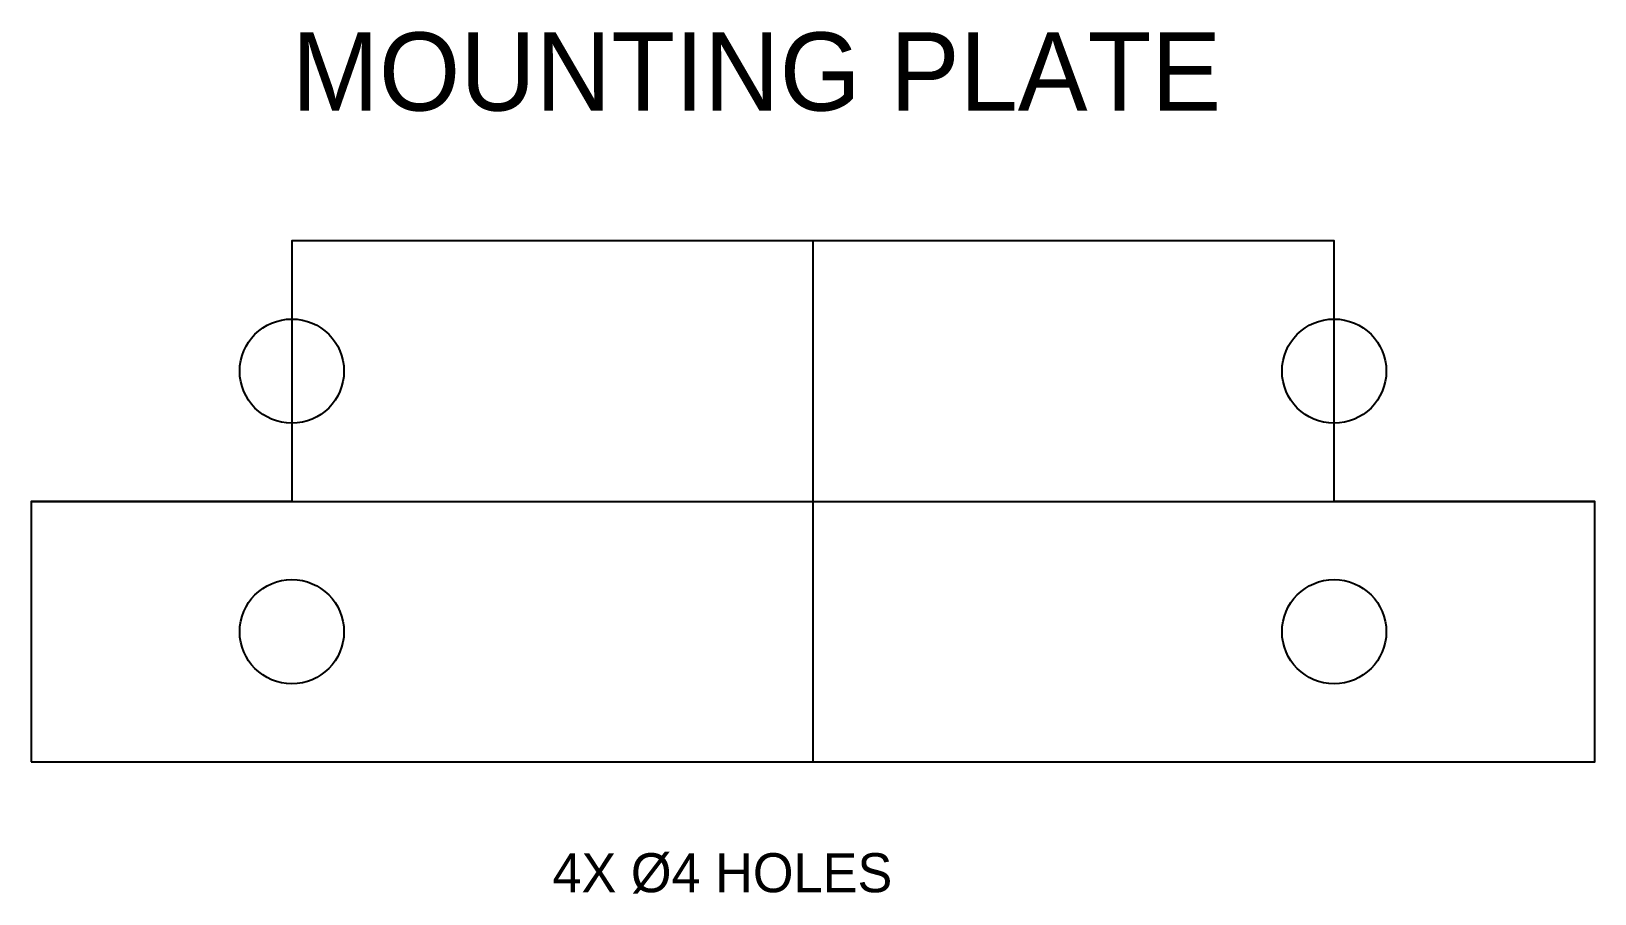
# Model space of a CAD drawing. Header units: metres. Extents: x 0 to 60, y -5.1 to 28.
import ezdxf

# ---------------------------------------------------------------- set-up
doc = ezdxf.new("R2010")
doc.units = ezdxf.units.M
doc.layers.add('CENTERLINES', color=4, linetype='Continuous')
doc.layers.add('TEXT', color=3, linetype='Continuous')

msp = doc.modelspace()

# ---------------------------------------------------------------- linework, layer by layer
msp.add_lwpolyline([(0, 0), (60, 0), (60, 10), (50, 10), (50, 20), (10, 20), (10, 10), (0, 10), (0, 0)])
for centre in [(10, 15), (50, 15), (10, 5), (50, 5)]:
    msp.add_circle(centre, 2)
at = {"layer": 'CENTERLINES'}
for p, q in [((30, 0), (30, 20)), ((0, 10), (60, 10))]:
    msp.add_line(p, q, dxfattribs=at)

# ---------------------------------------------------------------- texts
at = {"layer": 'TEXT'}
for s, height, p in [('MOUNTING PLATE', 3, (10, 25)), ('4X Ø4 HOLES', 1.5, (20, -5))]:
    msp.add_text(s, height=height, dxfattribs=at).set_placement(p)

doc.saveas('drawing.dxf')
